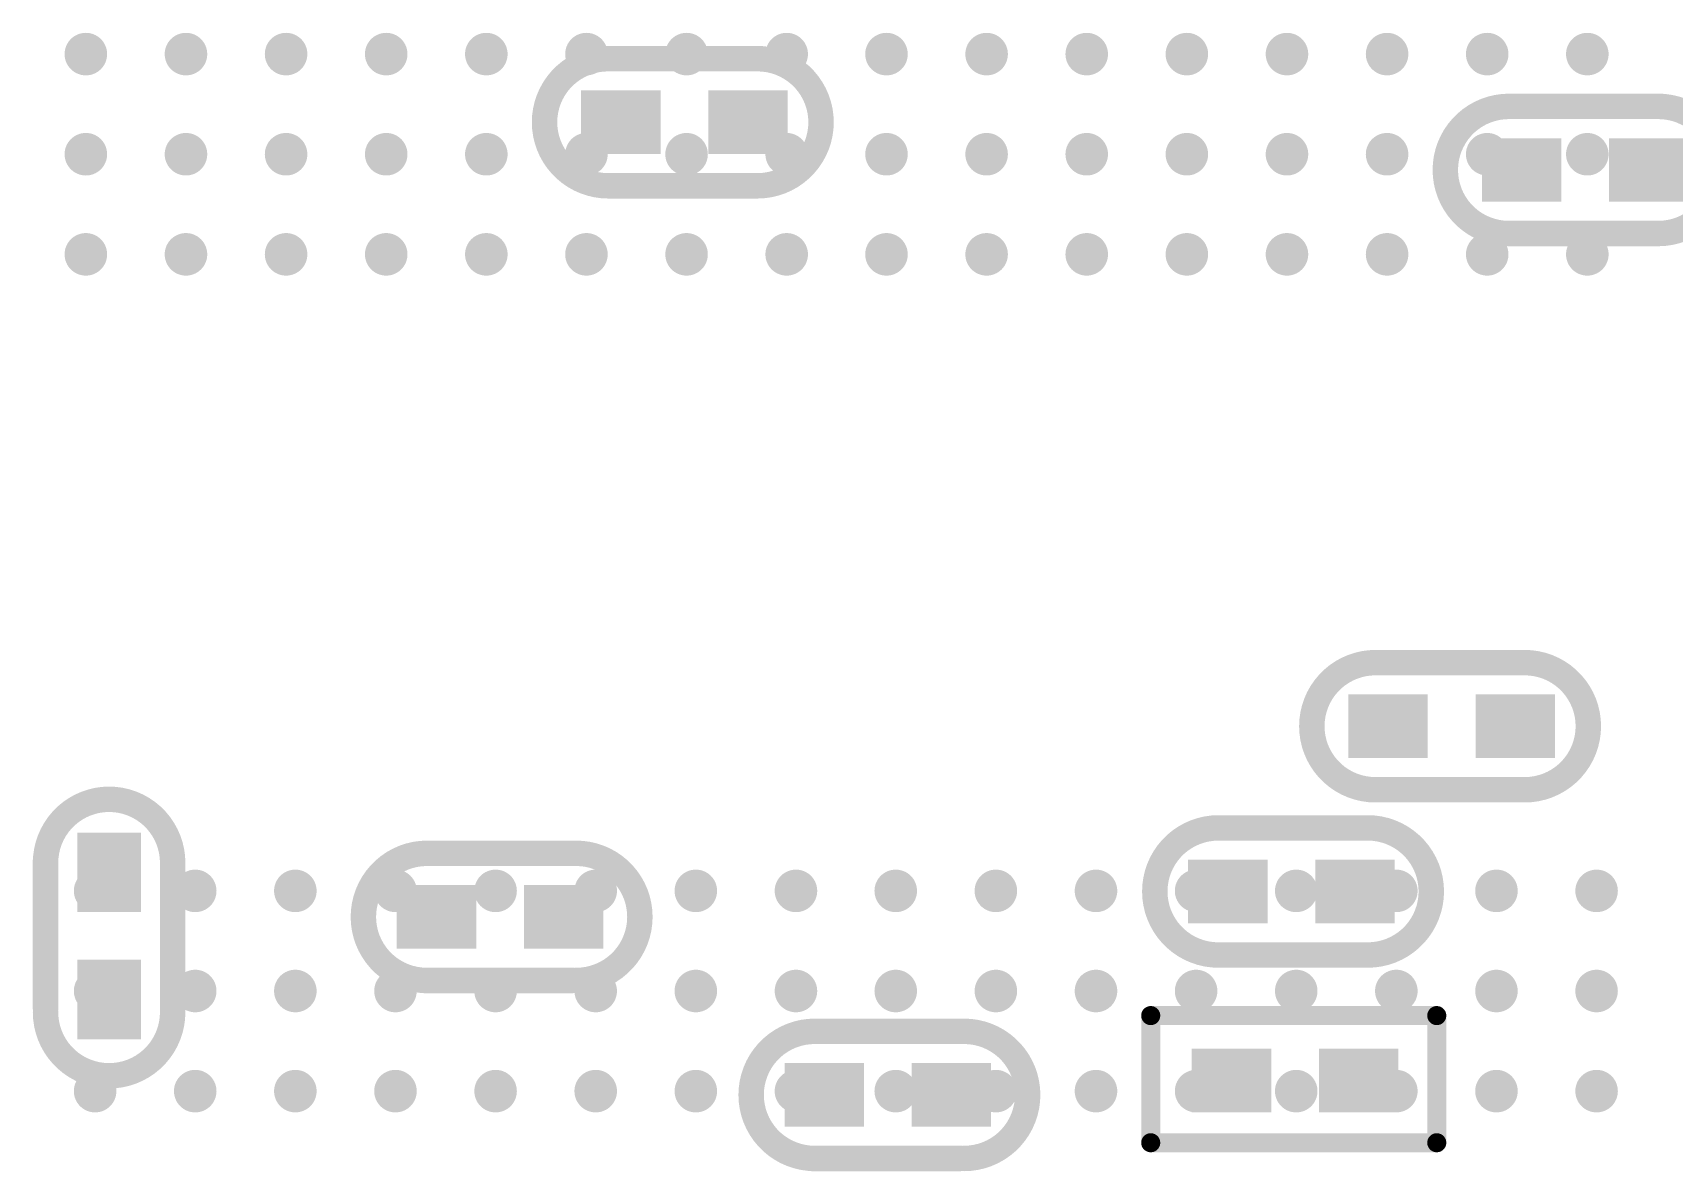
# Model space of a CAD drawing. Extents: x -400 to 4142, y 20 to 2756.
# Drawn here: x 2805 to 3321, y 1421 to 1779 of the extents above; entities that cross this region are included whole.
import ezdxf

# ---------------------------------------------------------------- set-up
doc = ezdxf.new("R2010")
doc.units = 0
doc.header["$MEASUREMENT"] = 0
for name, color, linetype in [('COMP_OUTLINE_BOTTOM', 6, 'Continuous'), ('PADLAYER_BOTTOM', 7, 'Continuous'), ('PADLAYER_TOP', 5, 'Continuous')]:
    doc.layers.add(name, color=color, linetype=linetype)

msp = doc.modelspace()

# ---------------------------------------------------------------- linework, layer by layer
at = {"layer": 'COMP_OUTLINE_BOTTOM', "const_width": 8}
for points in [[(2986, 1771, 0.414214), (2966, 1751, 0.414214)], [(3053, 1751, 0.414214), (3033, 1771)], [(3269.405, 1755.99, 0.414214), (3249.405, 1735.99, 0.414214)], [(3336.405, 1735.99, 0.414214), (3316.405, 1755.99)], [(2966, 1751, 0.414214), (2986, 1731)], [(3033, 1731, 0.414214), (3053, 1751, 0.414214)], [(3249.405, 1735.99, 0.414214), (3269.405, 1715.99)], [(3316.405, 1715.99, 0.414214), (3336.405, 1735.99, 0.414214)], [(3227.405, 1580.99, 0.414214), (3207.405, 1560.99, 0.414214)], [(3294.405, 1560.99, 0.414214), (3274.405, 1580.99)], [(3207.405, 1560.99, 0.414214), (3227.405, 1540.99)], [(3274.405, 1540.99, 0.414214), (3294.405, 1560.99, 0.414214)], [(2829, 1538, 0.414214), (2809, 1518)], [(2849, 1518, 0.414214), (2829, 1538, 0.414214)], [(3178, 1529, 0.414214), (3158, 1509, 0.414214)], [(3245, 1509, 0.414214), (3225, 1529)], [(2929, 1521, 0.414214), (2909, 1501, 0.414214)], [(2996, 1501, 0.414214), (2976, 1521)], [(3158, 1509, 0.414214), (3178, 1489)], [(3225, 1489, 0.414214), (3245, 1509, 0.414214)], [(2909, 1501, 0.414214), (2929, 1481)], [(2976, 1481, 0.414214), (2996, 1501, 0.414214)], [(2809, 1471, 0.414214), (2829, 1451, 0.414214)], [(2829, 1451, 0.414214), (2849, 1471)], [(3051, 1465, 0.414214), (3031, 1445, 0.414214)], [(3118, 1445, 0.414214), (3098, 1465)], [(3031, 1445, 0.414214), (3051, 1425)], [(3098, 1425, 0.414214), (3118, 1445, 0.414214)]]:
    msp.add_lwpolyline(points, format="xyb", dxfattribs=at)
at = {"layer": 'COMP_OUTLINE_BOTTOM'}
for points, const_width in [([(2984, 1771, 1), (2988, 1771, 1)], 4), ([(2985, 1771, 1), (2989, 1771, 1)], 4), ([(3031, 1771, 1), (3035, 1771, 1)], 4), ([(3032, 1771, 1), (3036, 1771, 1)], 4), ([(3267.405, 1755.99, 1), (3271.405, 1755.99, 1)], 4), ([(3268.405, 1755.99, 1), (3272.405, 1755.99, 1)], 4), ([(3314.405, 1755.99, 1), (3318.405, 1755.99, 1)], 4), ([(3315.405, 1755.99, 1), (3319.405, 1755.99, 1)], 4), ([(2964, 1751, 1), (2968, 1751, 1)], 4), ([(2964, 1751, 1), (2968, 1751, 1)], 4), ([(3051, 1751, 1), (3055, 1751, 1)], 4), ([(3051, 1751, 1), (3055, 1751, 1)], 4), ([(3247.405, 1735.99, 1), (3251.405, 1735.99, 1)], 4), ([(3247.405, 1735.99, 1), (3251.405, 1735.99, 1)], 4), ([(2984, 1731, 1), (2988, 1731, 1)], 4), ([(2984, 1731, 1), (2988, 1731, 1)], 4), ([(3031, 1731, 1), (3035, 1731, 1)], 4), ([(3031, 1731, 1), (3035, 1731, 1)], 4), ([(3267.405, 1715.99, 1), (3271.405, 1715.99, 1)], 4), ([(3267.405, 1715.99, 1), (3271.405, 1715.99, 1)], 4), ([(3314.405, 1715.99, 1), (3318.405, 1715.99, 1)], 4), ([(3314.405, 1715.99, 1), (3318.405, 1715.99, 1)], 4), ([(3225.405, 1580.99, 1), (3229.405, 1580.99, 1)], 4), ([(3226.405, 1580.99, 1), (3230.405, 1580.99, 1)], 4), ([(3272.405, 1580.99, 1), (3276.405, 1580.99, 1)], 4), ([(3273.405, 1580.99, 1), (3277.405, 1580.99, 1)], 4), ([(3205.405, 1560.99, 1), (3209.405, 1560.99, 1)], 4), ([(3205.405, 1560.99, 1), (3209.405, 1560.99, 1)], 4), ([(3292.405, 1560.99, 1), (3296.405, 1560.99, 1)], 4), ([(3292.405, 1560.99, 1), (3296.405, 1560.99, 1)], 4), ([(3225.405, 1540.99, 1), (3229.405, 1540.99, 1)], 4), ([(3225.405, 1540.99, 1), (3229.405, 1540.99, 1)], 4), ([(3272.405, 1540.99, 1), (3276.405, 1540.99, 1)], 4), ([(3272.405, 1540.99, 1), (3276.405, 1540.99, 1)], 4), ([(2827, 1538, 1), (2831, 1538, 1)], 4), ([(2827, 1538, 1), (2831, 1538, 1)], 4), ([(3176, 1529, 1), (3180, 1529, 1)], 4), ([(3176, 1529, 1), (3180, 1529, 1)], 4), ([(3223, 1529, 1), (3227, 1529, 1)], 4), ([(3223, 1529, 1), (3227, 1529, 1)], 4), ([(2927, 1521, 1), (2931, 1521, 1)], 4), ([(2927, 1521, 1), (2931, 1521, 1)], 4), ([(2974, 1521, 1), (2978, 1521, 1)], 4), ([(2974, 1521, 1), (2978, 1521, 1)], 4), ([(2807, 1519, 1), (2811, 1519, 1)], 4), ([(2807, 1518, 1), (2811, 1518, 1)], 4), ([(2847, 1518, 1), (2851, 1518, 1)], 4), ([(2847, 1518, 1), (2851, 1518, 1)], 4), ([(3156, 1509, 1), (3160, 1509, 1)], 4), ([(3156, 1509, 1), (3160, 1509, 1)], 4), ([(3243, 1509, 1), (3247, 1509, 1)], 4), ([(3243, 1509, 1), (3247, 1509, 1)], 4), ([(2907, 1501, 1), (2911, 1501, 1)], 4), ([(2907, 1501, 1), (2911, 1501, 1)], 4), ([(2994, 1501, 1), (2998, 1501, 1)], 4), ([(2994, 1501, 1), (2998, 1501, 1)], 4), ([(3175, 1489, 1), (3179, 1489, 1)], 4), ([(3176, 1489, 1), (3180, 1489, 1)], 4), ([(3222, 1489, 1), (3226, 1489, 1)], 4), ([(3223, 1489, 1), (3227, 1489, 1)], 4), ([(2926, 1481, 1), (2930, 1481, 1)], 4), ([(2927, 1481, 1), (2931, 1481, 1)], 4), ([(2973, 1481, 1), (2977, 1481, 1)], 4), ([(2974, 1481, 1), (2978, 1481, 1)], 4), ([(2807, 1472, 1), (2811, 1472, 1)], 4), ([(2807, 1471, 1), (2811, 1471, 1)], 4), ([(2847, 1471, 1), (2851, 1471, 1)], 4), ([(2847, 1471, 1), (2851, 1471, 1)], 4), ([(3155.218, 1469.944, 1), (3158.218, 1469.944, 1)], 3), ([(3155.218, 1469.944, 1), (3158.218, 1469.944, 1)], 3), ([(3245.218, 1469.944, 1), (3248.218, 1469.944, 1)], 3), ([(3245.218, 1469.944, 1), (3248.218, 1469.944, 1)], 3), ([(3049, 1465, 1), (3053, 1465, 1)], 4), ([(3049, 1465, 1), (3053, 1465, 1)], 4), ([(3096, 1465, 1), (3100, 1465, 1)], 4), ([(3096, 1465, 1), (3100, 1465, 1)], 4), ([(2827, 1451, 1), (2831, 1451, 1)], 4), ([(2827, 1451, 1), (2831, 1451, 1)], 4), ([(3029, 1445, 1), (3033, 1445, 1)], 4), ([(3029, 1445, 1), (3033, 1445, 1)], 4), ([(3116, 1445, 1), (3120, 1445, 1)], 4), ([(3116, 1445, 1), (3120, 1445, 1)], 4), ([(3155.218, 1429.944, 1), (3158.218, 1429.944, 1)], 3), ([(3155.218, 1429.944, 1), (3158.218, 1429.944, 1)], 3), ([(3245.218, 1429.944, 1), (3248.218, 1429.944, 1)], 3), ([(3245.218, 1429.944, 1), (3248.218, 1429.944, 1)], 3), ([(3048, 1425, 1), (3052, 1425, 1)], 4), ([(3049, 1425, 1), (3053, 1425, 1)], 4), ([(3095, 1425, 1), (3099, 1425, 1)], 4), ([(3096, 1425, 1), (3100, 1425, 1)], 4)]:
    msp.add_lwpolyline(points, format="xyb", close=True, dxfattribs=dict(at, const_width=const_width))
for points, const_width in [([(2987, 1771), (3034, 1771)], 8), ([(3270.405, 1755.99), (3317.405, 1755.99)], 8), ([(2986, 1731), (3033, 1731)], 8), ([(3269.405, 1715.99), (3316.405, 1715.99)], 8), ([(3228.405, 1580.99), (3275.405, 1580.99)], 8), ([(3227.405, 1540.99), (3274.405, 1540.99)], 8), ([(3225, 1529), (3178, 1529)], 8), ([(2976, 1521), (2929, 1521)], 8), ([(2809, 1472), (2809, 1519)], 8), ([(2849, 1471), (2849, 1518)], 8), ([(3224, 1489), (3177, 1489)], 8), ([(2975, 1481), (2928, 1481)], 8), ([(3246.718, 1469.944), (3156.718, 1469.944)], 6), ([(3156.718, 1469.944), (3156.718, 1429.944)], 6), ([(3246.718, 1429.944), (3246.718, 1469.944)], 6), ([(3098, 1465), (3051, 1465)], 8), ([(3156.718, 1429.944), (3246.718, 1429.944)], 6), ([(3097, 1425), (3050, 1425)], 8)]:
    msp.add_lwpolyline(points, dxfattribs=dict(at, const_width=const_width))
at = {"layer": 'PADLAYER_BOTTOM'}
for points in [[(3002.5, 1761), (2977.5, 1761), (3002.5, 1741), (2977.5, 1741)], [(3042.5, 1761), (3017.5, 1761), (3042.5, 1741), (3017.5, 1741)], [(3285.905, 1745.99), (3260.905, 1745.99), (3285.905, 1725.99), (3260.905, 1725.99)], [(3325.905, 1745.99), (3300.905, 1745.99), (3325.905, 1725.99), (3300.905, 1725.99)], [(3243.905, 1570.99), (3218.905, 1570.99), (3243.905, 1550.99), (3218.905, 1550.99)], [(3283.905, 1570.99), (3258.905, 1570.99), (3283.905, 1550.99), (3258.905, 1550.99)], [(2819, 1527.5), (2819, 1502.5), (2839, 1527.5), (2839, 1502.5)], [(3168.5, 1499), (3193.5, 1499), (3168.5, 1519), (3193.5, 1519)], [(3208.5, 1499), (3233.5, 1499), (3208.5, 1519), (3233.5, 1519)], [(2919.5, 1491), (2944.5, 1491), (2919.5, 1511), (2944.5, 1511)], [(2959.5, 1491), (2984.5, 1491), (2959.5, 1511), (2984.5, 1511)], [(2819, 1487.5), (2819, 1462.5), (2839, 1487.5), (2839, 1462.5)], [(3169.648, 1439.554), (3194.648, 1439.554), (3169.648, 1459.554), (3194.648, 1459.554)], [(3209.648, 1439.554), (3234.648, 1439.554), (3209.648, 1459.554), (3234.648, 1459.554)], [(3041.5, 1435), (3066.5, 1435), (3041.5, 1455), (3066.5, 1455)], [(3081.5, 1435), (3106.5, 1435), (3081.5, 1455), (3106.5, 1455)]]:
    msp.add_solid(points, dxfattribs=at)
at = {"layer": 'PADLAYER_TOP', "const_width": 6.693}
for points in [[(2818.337, 1772.439, 1), (2825.03, 1772.439, 1)], [(2849.837, 1772.439, 1), (2856.53, 1772.439, 1)], [(2881.337, 1772.439, 1), (2888.03, 1772.439, 1)], [(2912.837, 1772.439, 1), (2919.53, 1772.439, 1)], [(2944.337, 1772.439, 1), (2951.03, 1772.439, 1)], [(2975.837, 1772.439, 1), (2982.53, 1772.439, 1)], [(3007.337, 1772.439, 1), (3014.03, 1772.439, 1)], [(3038.837, 1772.439, 1), (3045.53, 1772.439, 1)], [(3070.24, 1772.439, 1), (3076.933, 1772.439, 1)], [(3101.74, 1772.439, 1), (3108.433, 1772.439, 1)], [(3133.24, 1772.439, 1), (3139.933, 1772.439, 1)], [(3164.74, 1772.439, 1), (3171.433, 1772.439, 1)], [(3196.24, 1772.439, 1), (3202.932, 1772.439, 1)], [(3227.74, 1772.439, 1), (3234.432, 1772.439, 1)], [(3259.24, 1772.439, 1), (3265.932, 1772.439, 1)], [(3290.74, 1772.439, 1), (3297.432, 1772.439, 1)], [(2818.337, 1740.939, 1), (2825.03, 1740.939, 1)], [(2849.837, 1740.939, 1), (2856.53, 1740.939, 1)], [(2881.337, 1740.939, 1), (2888.03, 1740.939, 1)], [(2912.837, 1740.939, 1), (2919.53, 1740.939, 1)], [(2944.337, 1740.939, 1), (2951.03, 1740.939, 1)], [(2975.837, 1740.939, 1), (2982.53, 1740.939, 1)], [(3007.337, 1740.939, 1), (3014.03, 1740.939, 1)], [(3038.837, 1740.939, 1), (3045.53, 1740.939, 1)], [(3070.24, 1740.939, 1), (3076.932, 1740.939, 1)], [(3101.74, 1740.939, 1), (3108.432, 1740.939, 1)], [(3133.24, 1740.939, 1), (3139.932, 1740.939, 1)], [(3164.74, 1740.939, 1), (3171.432, 1740.939, 1)], [(3196.24, 1740.939, 1), (3202.932, 1740.939, 1)], [(3227.74, 1740.939, 1), (3234.432, 1740.939, 1)], [(3259.24, 1740.939, 1), (3265.932, 1740.939, 1)], [(3290.74, 1740.939, 1), (3297.432, 1740.939, 1)], [(2818.337, 1709.439, 1), (2825.03, 1709.439, 1)], [(2849.837, 1709.439, 1), (2856.53, 1709.439, 1)], [(2881.337, 1709.439, 1), (2888.03, 1709.439, 1)], [(2912.837, 1709.439, 1), (2919.53, 1709.439, 1)], [(2944.337, 1709.439, 1), (2951.03, 1709.439, 1)], [(2975.837, 1709.439, 1), (2982.53, 1709.439, 1)], [(3007.337, 1709.439, 1), (3014.03, 1709.439, 1)], [(3038.837, 1709.439, 1), (3045.53, 1709.439, 1)], [(3070.24, 1709.439, 1), (3076.932, 1709.439, 1)], [(3101.74, 1709.439, 1), (3108.432, 1709.439, 1)], [(3133.24, 1709.439, 1), (3139.932, 1709.439, 1)], [(3164.74, 1709.439, 1), (3171.432, 1709.439, 1)], [(3196.239, 1709.439, 1), (3202.932, 1709.439, 1)], [(3227.739, 1709.439, 1), (3234.432, 1709.439, 1)], [(3259.239, 1709.439, 1), (3265.932, 1709.439, 1)], [(3290.739, 1709.439, 1), (3297.432, 1709.439, 1)], [(2821.251, 1509.181, 1), (2827.944, 1509.181, 1)], [(2852.751, 1509.181, 1), (2859.444, 1509.181, 1)], [(2884.251, 1509.181, 1), (2890.944, 1509.181, 1)], [(2915.751, 1509.181, 1), (2922.444, 1509.181, 1)], [(2947.251, 1509.181, 1), (2953.944, 1509.181, 1)], [(2978.751, 1509.181, 1), (2985.444, 1509.181, 1)], [(3010.251, 1509.181, 1), (3016.944, 1509.181, 1)], [(3041.751, 1509.181, 1), (3048.444, 1509.181, 1)], [(3073.153, 1509.181, 1), (3079.846, 1509.181, 1)], [(3104.653, 1509.181, 1), (3111.346, 1509.181, 1)], [(3136.153, 1509.181, 1), (3142.846, 1509.181, 1)], [(3167.653, 1509.181, 1), (3174.346, 1509.181, 1)], [(3199.153, 1509.181, 1), (3205.846, 1509.181, 1)], [(3230.653, 1509.181, 1), (3237.346, 1509.181, 1)], [(3262.153, 1509.181, 1), (3268.846, 1509.181, 1)], [(3293.653, 1509.181, 1), (3300.346, 1509.181, 1)], [(2821.251, 1477.681, 1), (2827.944, 1477.681, 1)], [(2852.751, 1477.681, 1), (2859.444, 1477.681, 1)], [(2884.251, 1477.681, 1), (2890.944, 1477.681, 1)], [(2915.751, 1477.681, 1), (2922.444, 1477.681, 1)], [(2947.251, 1477.681, 1), (2953.944, 1477.681, 1)], [(2978.751, 1477.681, 1), (2985.444, 1477.681, 1)], [(3010.251, 1477.681, 1), (3016.944, 1477.681, 1)], [(3041.751, 1477.681, 1), (3048.444, 1477.681, 1)], [(3073.153, 1477.681, 1), (3079.846, 1477.681, 1)], [(3104.653, 1477.681, 1), (3111.346, 1477.681, 1)], [(3136.153, 1477.681, 1), (3142.846, 1477.681, 1)], [(3167.653, 1477.681, 1), (3174.346, 1477.681, 1)], [(3199.153, 1477.681, 1), (3205.846, 1477.681, 1)], [(3230.653, 1477.681, 1), (3237.346, 1477.681, 1)], [(3262.153, 1477.681, 1), (3268.846, 1477.681, 1)], [(3293.653, 1477.681, 1), (3300.346, 1477.681, 1)], [(2821.251, 1446.181, 1), (2827.944, 1446.181, 1)], [(2852.751, 1446.181, 1), (2859.444, 1446.181, 1)], [(2884.251, 1446.181, 1), (2890.944, 1446.181, 1)], [(2915.751, 1446.181, 1), (2922.444, 1446.181, 1)], [(2947.251, 1446.181, 1), (2953.944, 1446.181, 1)], [(2978.751, 1446.181, 1), (2985.444, 1446.181, 1)], [(3010.251, 1446.181, 1), (3016.944, 1446.181, 1)], [(3041.751, 1446.181, 1), (3048.444, 1446.181, 1)], [(3073.153, 1446.181, 1), (3079.846, 1446.181, 1)], [(3104.653, 1446.181, 1), (3111.346, 1446.181, 1)], [(3136.153, 1446.181, 1), (3142.846, 1446.181, 1)], [(3167.653, 1446.181, 1), (3174.346, 1446.181, 1)], [(3199.153, 1446.181, 1), (3205.846, 1446.181, 1)], [(3230.653, 1446.181, 1), (3237.346, 1446.181, 1)], [(3262.153, 1446.181, 1), (3268.846, 1446.181, 1)], [(3293.653, 1446.181, 1), (3300.346, 1446.181, 1)]]:
    msp.add_lwpolyline(points, format="xyb", close=True, dxfattribs=at)

doc.saveas('drawing.dxf')
